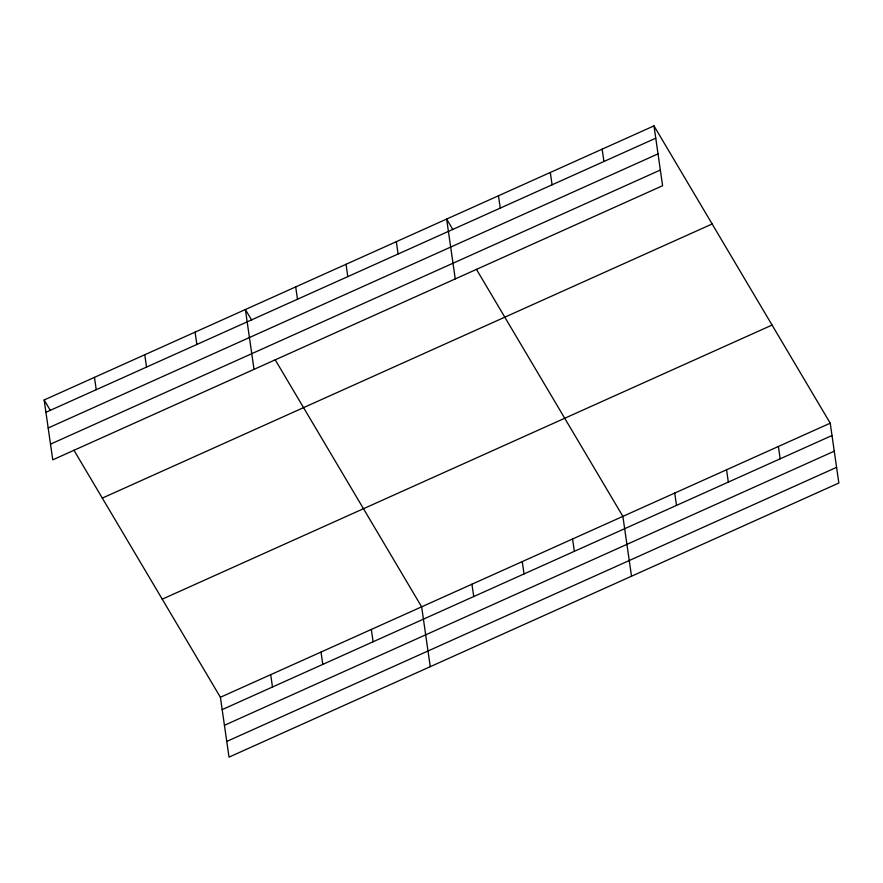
<?xml version="1.0" encoding="UTF-8"?>
<svg xmlns="http://www.w3.org/2000/svg" width="883" height="883" viewBox="0 0 883 883"><rect width="100%" height="100%" fill="white"/><g stroke="black" fill="none" stroke-linecap="round" stroke-linejoin="round"><path stroke-width="1.32" d="M653.983 125.872L662.603 185.717L52.77 459.822L44.15 399.977L653.983 125.872L830.23 423.178L838.85 483.023L229.017 757.128L220.397 697.283L73.918 450.198M45.927 412.306L655.76 138.201M48.19 427.99L658.023 153.885M50.519 444.138L660.341 170.044M102.307 498.089L712.14 223.984M162.229 599.171L772.062 325.065M220.397 697.283L830.23 423.178M222.174 709.612L832.007 435.507M224.437 725.285L834.258 451.18M226.754 741.444L836.587 467.339M452.869 229.58L446.643 219.072L455.264 278.918M476.412 269.293L622.879 516.367L631.511 576.213M251.622 320.032L245.397 309.525L254.017 369.37M275.165 359.745L421.644 606.831L430.264 666.676M44.15 399.977L50.386 410.485M778.387 446.478L780.164 458.807M726.554 469.778L728.332 482.107M674.722 493.067L676.499 505.396M602.151 149.172L603.917 161.501M550.308 172.472L552.085 184.801M572.57 538.983L574.347 551.312M498.476 195.772L500.253 208.101M522.261 561.599L524.038 573.928M471.952 584.215L473.729 596.544M396.324 241.688L398.101 254.006M346.015 264.293L347.792 276.622M371.324 629.436L373.101 641.764M295.706 286.909L297.483 299.238M321.015 652.051L322.792 664.38M270.706 674.667L272.483 686.996M195.088 332.14L196.865 344.469M144.768 354.756L146.545 367.074M94.459 377.361L96.236 389.69"/></g></svg>
